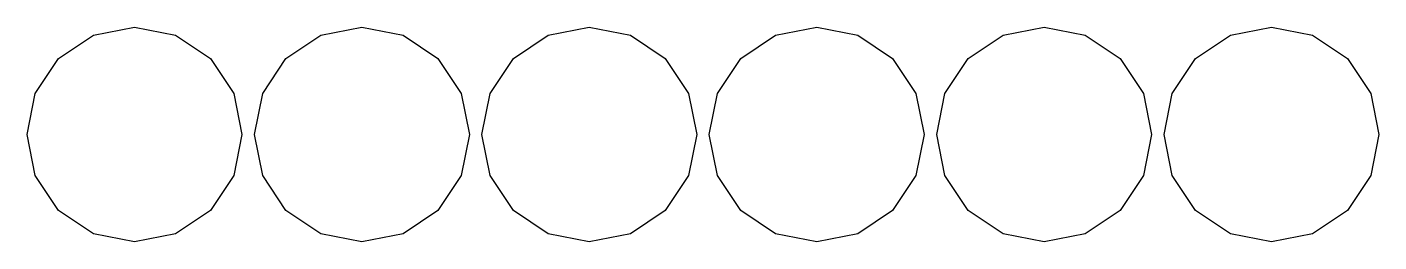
# Model space of a CAD drawing. Extents: x -297 to 225, y -162 to 184.
# Drawn here: x 189.62 to 205.73, y -161.88 to -159.32 of the extents above.
import ezdxf

# ---------------------------------------------------------------- set-up
doc = ezdxf.new("R2010")
doc.units = 0

msp = doc.modelspace()

# ---------------------------------------------------------------- linework, layer by layer
at = {"layer": 'Layer 1'}
for p, q in [((189.996903, -159.694903), (190.412165, -159.417434)), ((189.996903, -159.694903), (190.412165, -159.417434)), ((190.412165, -159.417434), (190.902, -159.32)), ((190.412165, -159.417434), (190.902, -159.32)), ((190.902, -159.32), (191.391835, -159.417434)), ((190.902, -159.32), (191.391835, -159.417434)), ((191.391835, -159.417434), (191.807097, -159.694903)), ((191.391835, -159.417434), (191.807097, -159.694903)), ((192.706903, -159.694903), (193.122165, -159.417434)), ((192.706903, -159.694903), (193.122165, -159.417434)), ((193.122165, -159.417434), (193.612, -159.32)), ((193.122165, -159.417434), (193.612, -159.32)), ((193.612, -159.32), (194.101835, -159.417434)), ((193.612, -159.32), (194.101835, -159.417434)), ((194.101835, -159.417434), (194.517097, -159.694903)), ((194.101835, -159.417434), (194.517097, -159.694903)), ((195.415903, -159.694903), (195.831165, -159.417434)), ((195.415903, -159.694903), (195.831165, -159.417434)), ((195.831165, -159.417434), (196.321, -159.32)), ((195.831165, -159.417434), (196.321, -159.32)), ((196.321, -159.32), (196.810835, -159.417434)), ((196.321, -159.32), (196.810835, -159.417434)), ((196.810835, -159.417434), (197.226097, -159.694903)), ((196.810835, -159.417434), (197.226097, -159.694903)), ((198.124903, -159.694903), (198.540165, -159.417434)), ((198.124903, -159.694903), (198.540165, -159.417434)), ((198.540165, -159.417434), (199.03, -159.32)), ((198.540165, -159.417434), (199.03, -159.32)), ((199.03, -159.32), (199.519835, -159.417434)), ((199.03, -159.32), (199.519835, -159.417434)), ((199.519835, -159.417434), (199.935097, -159.694903)), ((199.519835, -159.417434), (199.935097, -159.694903)), ((200.834903, -159.694903), (201.250165, -159.417434)), ((200.834903, -159.694903), (201.250165, -159.417434)), ((201.250165, -159.417434), (201.74, -159.32)), ((201.250165, -159.417434), (201.74, -159.32)), ((201.74, -159.32), (202.229835, -159.417434)), ((201.74, -159.32), (202.229835, -159.417434)), ((202.229835, -159.417434), (202.645097, -159.694903)), ((202.229835, -159.417434), (202.645097, -159.694903)), ((203.543903, -159.694903), (203.959165, -159.417434)), ((203.543903, -159.694903), (203.959165, -159.417434)), ((203.959165, -159.417434), (204.449, -159.32)), ((203.959165, -159.417434), (204.449, -159.32)), ((204.449, -159.32), (204.938835, -159.417434)), ((204.449, -159.32), (204.938835, -159.417434)), ((204.938835, -159.417434), (205.354097, -159.694903)), ((204.938835, -159.417434), (205.354097, -159.694903)), ((189.719434, -160.110165), (189.996903, -159.694903)), ((189.719434, -160.110165), (189.996903, -159.694903)), ((191.807097, -159.694903), (192.084566, -160.110165)), ((191.807097, -159.694903), (192.084566, -160.110165)), ((192.429434, -160.110165), (192.706903, -159.694903)), ((192.429434, -160.110165), (192.706903, -159.694903)), ((194.517097, -159.694903), (194.794566, -160.110165)), ((194.517097, -159.694903), (194.794566, -160.110165)), ((195.138434, -160.110165), (195.415903, -159.694903)), ((195.138434, -160.110165), (195.415903, -159.694903)), ((197.226097, -159.694903), (197.503566, -160.110165)), ((197.226097, -159.694903), (197.503566, -160.110165)), ((197.847434, -160.110165), (198.124903, -159.694903)), ((197.847434, -160.110165), (198.124903, -159.694903)), ((199.935097, -159.694903), (200.212566, -160.110165)), ((199.935097, -159.694903), (200.212566, -160.110165)), ((200.557434, -160.110165), (200.834903, -159.694903)), ((200.557434, -160.110165), (200.834903, -159.694903)), ((202.645097, -159.694903), (202.922566, -160.110165)), ((202.645097, -159.694903), (202.922566, -160.110165)), ((203.266434, -160.110165), (203.543903, -159.694903)), ((203.266434, -160.110165), (203.543903, -159.694903)), ((205.354097, -159.694903), (205.631566, -160.110165)), ((205.354097, -159.694903), (205.631566, -160.110165)), ((189.622, -160.6), (189.719434, -160.110165)), ((189.622, -160.6), (189.719434, -160.110165)), ((192.084566, -160.110165), (192.182, -160.6)), ((192.084566, -160.110165), (192.182, -160.6)), ((192.332, -160.6), (192.429434, -160.110165)), ((192.332, -160.6), (192.429434, -160.110165)), ((194.794566, -160.110165), (194.892, -160.6)), ((194.794566, -160.110165), (194.892, -160.6)), ((195.041, -160.6), (195.138434, -160.110165)), ((195.041, -160.6), (195.138434, -160.110165)), ((197.503566, -160.110165), (197.601, -160.6)), ((197.503566, -160.110165), (197.601, -160.6)), ((197.75, -160.6), (197.847434, -160.110165)), ((197.75, -160.6), (197.847434, -160.110165)), ((200.212566, -160.110165), (200.31, -160.6)), ((200.212566, -160.110165), (200.31, -160.6)), ((200.46, -160.6), (200.557434, -160.110165)), ((200.46, -160.6), (200.557434, -160.110165)), ((202.922566, -160.110165), (203.02, -160.6)), ((202.922566, -160.110165), (203.02, -160.6)), ((203.169, -160.6), (203.266434, -160.110165)), ((203.169, -160.6), (203.266434, -160.110165)), ((205.631566, -160.110165), (205.729, -160.6)), ((205.631566, -160.110165), (205.729, -160.6)), ((189.719434, -161.089835), (189.622, -160.6)), ((189.719434, -161.089835), (189.622, -160.6)), ((192.182, -160.6), (192.084566, -161.089835)), ((192.182, -160.6), (192.084566, -161.089835)), ((192.182, -160.6), (192.182, -160.6)), ((192.182, -160.6), (192.182, -160.6)), ((192.429434, -161.089835), (192.332, -160.6)), ((192.429434, -161.089835), (192.332, -160.6)), ((194.892, -160.6), (194.794566, -161.089835)), ((194.892, -160.6), (194.794566, -161.089835)), ((194.892, -160.6), (194.892, -160.6)), ((194.892, -160.6), (194.892, -160.6)), ((195.138434, -161.089835), (195.041, -160.6)), ((195.138434, -161.089835), (195.041, -160.6)), ((197.601, -160.6), (197.503566, -161.089835)), ((197.601, -160.6), (197.503566, -161.089835)), ((197.601, -160.6), (197.601, -160.6)), ((197.601, -160.6), (197.601, -160.6)), ((197.847434, -161.089835), (197.75, -160.6)), ((197.847434, -161.089835), (197.75, -160.6)), ((200.31, -160.6), (200.212566, -161.089835)), ((200.31, -160.6), (200.212566, -161.089835)), ((200.31, -160.6), (200.31, -160.6)), ((200.31, -160.6), (200.31, -160.6)), ((200.557434, -161.089835), (200.46, -160.6)), ((200.557434, -161.089835), (200.46, -160.6)), ((203.02, -160.6), (202.922566, -161.089835)), ((203.02, -160.6), (202.922566, -161.089835)), ((203.02, -160.6), (203.02, -160.6)), ((203.02, -160.6), (203.02, -160.6)), ((203.266434, -161.089835), (203.169, -160.6)), ((203.266434, -161.089835), (203.169, -160.6)), ((205.729, -160.6), (205.631566, -161.089835)), ((205.729, -160.6), (205.631566, -161.089835)), ((205.729, -160.6), (205.729, -160.6)), ((205.729, -160.6), (205.729, -160.6)), ((189.996903, -161.505097), (189.719434, -161.089835)), ((189.996903, -161.505097), (189.719434, -161.089835)), ((192.084566, -161.089835), (191.807097, -161.505097)), ((192.084566, -161.089835), (191.807097, -161.505097)), ((192.706903, -161.505097), (192.429434, -161.089835)), ((192.706903, -161.505097), (192.429434, -161.089835)), ((194.794566, -161.089835), (194.517097, -161.505097)), ((194.794566, -161.089835), (194.517097, -161.505097)), ((195.415903, -161.505097), (195.138434, -161.089835)), ((195.415903, -161.505097), (195.138434, -161.089835)), ((197.503566, -161.089835), (197.226097, -161.505097)), ((197.503566, -161.089835), (197.226097, -161.505097)), ((198.124903, -161.505097), (197.847434, -161.089835)), ((198.124903, -161.505097), (197.847434, -161.089835)), ((200.212566, -161.089835), (199.935097, -161.505097)), ((200.212566, -161.089835), (199.935097, -161.505097)), ((200.834903, -161.505097), (200.557434, -161.089835)), ((200.834903, -161.505097), (200.557434, -161.089835)), ((202.922566, -161.089835), (202.645097, -161.505097)), ((202.922566, -161.089835), (202.645097, -161.505097)), ((203.543903, -161.505097), (203.266434, -161.089835)), ((203.543903, -161.505097), (203.266434, -161.089835)), ((205.631566, -161.089835), (205.354097, -161.505097)), ((205.631566, -161.089835), (205.354097, -161.505097)), ((190.412165, -161.782566), (189.996903, -161.505097)), ((190.412165, -161.782566), (189.996903, -161.505097)), ((191.807097, -161.505097), (191.391835, -161.782566)), ((191.807097, -161.505097), (191.391835, -161.782566)), ((193.122165, -161.782566), (192.706903, -161.505097)), ((193.122165, -161.782566), (192.706903, -161.505097)), ((194.517097, -161.505097), (194.101835, -161.782566)), ((194.517097, -161.505097), (194.101835, -161.782566)), ((195.831165, -161.782566), (195.415903, -161.505097)), ((195.831165, -161.782566), (195.415903, -161.505097)), ((197.226097, -161.505097), (196.810835, -161.782566)), ((197.226097, -161.505097), (196.810835, -161.782566)), ((198.540165, -161.782566), (198.124903, -161.505097)), ((198.540165, -161.782566), (198.124903, -161.505097)), ((199.935097, -161.505097), (199.519835, -161.782566)), ((199.935097, -161.505097), (199.519835, -161.782566)), ((201.250165, -161.782566), (200.834903, -161.505097)), ((201.250165, -161.782566), (200.834903, -161.505097)), ((202.645097, -161.505097), (202.229835, -161.782566)), ((202.645097, -161.505097), (202.229835, -161.782566)), ((203.959165, -161.782566), (203.543903, -161.505097)), ((203.959165, -161.782566), (203.543903, -161.505097)), ((205.354097, -161.505097), (204.938835, -161.782566)), ((205.354097, -161.505097), (204.938835, -161.782566)), ((190.902, -161.88), (190.412165, -161.782566)), ((190.902, -161.88), (190.412165, -161.782566)), ((191.391835, -161.782566), (190.902, -161.88)), ((191.391835, -161.782566), (190.902, -161.88)), ((193.612, -161.88), (193.122165, -161.782566)), ((193.612, -161.88), (193.122165, -161.782566)), ((194.101835, -161.782566), (193.612, -161.88)), ((194.101835, -161.782566), (193.612, -161.88)), ((196.321, -161.88), (195.831165, -161.782566)), ((196.321, -161.88), (195.831165, -161.782566)), ((196.810835, -161.782566), (196.321, -161.88)), ((196.810835, -161.782566), (196.321, -161.88)), ((199.03, -161.88), (198.540165, -161.782566)), ((199.03, -161.88), (198.540165, -161.782566)), ((199.519835, -161.782566), (199.03, -161.88)), ((199.519835, -161.782566), (199.03, -161.88)), ((201.74, -161.88), (201.250165, -161.782566)), ((201.74, -161.88), (201.250165, -161.782566)), ((202.229835, -161.782566), (201.74, -161.88)), ((202.229835, -161.782566), (201.74, -161.88)), ((204.449, -161.88), (203.959165, -161.782566)), ((204.449, -161.88), (203.959165, -161.782566)), ((204.938835, -161.782566), (204.449, -161.88)), ((204.938835, -161.782566), (204.449, -161.88))]:
    msp.add_line(p, q, dxfattribs=at)

doc.saveas('drawing.dxf')
